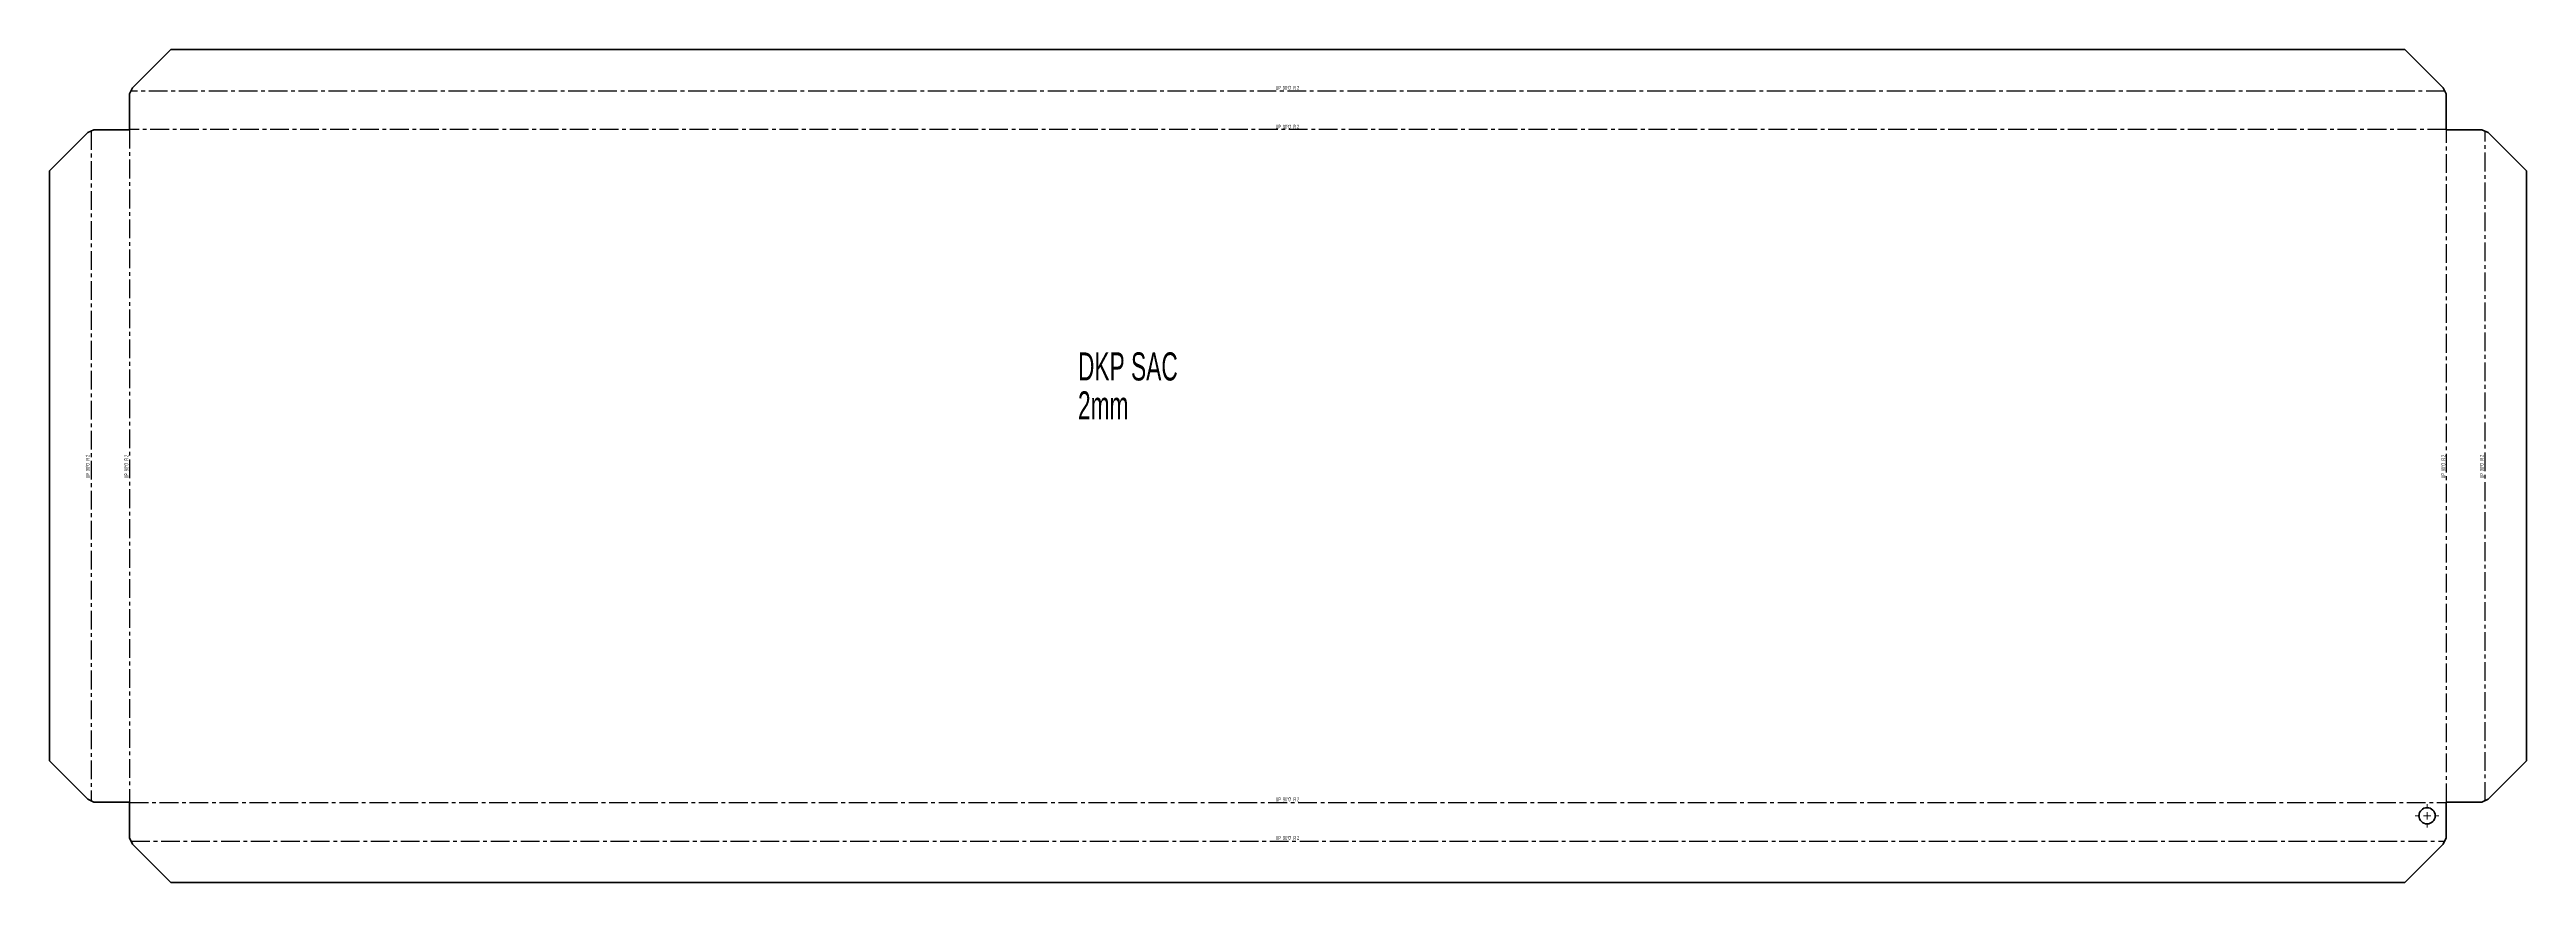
# Model space of a CAD drawing. Header units: millimetres. Extents: x -279 to 1401, y -186 to 379.
import ezdxf

# ---------------------------------------------------------------- set-up
doc = ezdxf.new("R2010")
doc.units = ezdxf.units.MM
doc.linetypes.add('CENTERX2', pattern=[20.32, 12.7, -2.54, 2.54, -2.54])
doc.styles.add('SLDTEXTSTYLE0', font='TXT', dxfattribs={"width": 0.5675})
doc.styles.add('SLDTEXTSTYLE1', font='TXT', dxfattribs={"width": 0.605})

# ---------------------------------------------------------------- blocks, each defined once
blk = doc.blocks.new('SW_NOTE_0')
at = {"color": 0, "linetype": 'Continuous', "lineweight": 0, "char_height": 19.05, "attachment_point": 1, "style": 'SLDTEXTSTYLE1'}
for s, insert in [('DKP SAC', (0, 24.6)), ('2mm', (0, -1.8))]:
    blk.add_mtext(s, dxfattribs=dict(at, insert=insert))
blk = doc.blocks.new('SW_CENTERMARKSYMBOL_0')
at = {"color": 0, "linetype": 'Continuous', "lineweight": 18}
for p, q in [((-5, 0), (-8, 0)), ((0, 0), (-2.5, 0)), ((0, 5), (0, 8)), ((0, 0), (0, 2.5)), ((0, 0), (2.5, 0)), ((0, 0), (0, -2.5)), ((5, 0), (8, 0)), ((0, -5), (0, -8))]:
    blk.add_line(p, q, dxfattribs=at)
blk = doc.blocks.new('SW_CENTERMARKSYMBOL_1')
at = {"color": 0, "linetype": 'Continuous', "lineweight": 18}
for p, q in [((-5, 0), (-8, 0)), ((0, 0), (-2.5, 0)), ((0, 5), (0, 8)), ((0, 0), (0, 2.5)), ((0, 0), (2.5, 0)), ((0, 0), (0, -2.5)), ((5, 0), (8, 0)), ((0, -5), (0, -8))]:
    blk.add_line(p, q, dxfattribs=at)

msp = doc.modelspace()

# ---------------------------------------------------------------- linework, layer by layer
at = {"color": 7, "linetype": 'Continuous', "lineweight": 35}
for p, q in [((-222.3, 352.6), (-196.3, 378.6)), ((1318.7, 378.6), (-196.3, 378.6)), ((1318.7, 378.6), (1344.7, 352.6)), ((-224.3, 348.5), (-222.3, 352.6)), ((-224.3, 324.3), (-224.3, 348.5)), ((1344.7, 352.6), (1346.7, 348.5)), ((1346.7, 324.3), (1346.7, 348.5)), ((-252.6, 322.3), (-278.6, 296.3)), ((-252.6, 322.3), (-248.5, 324.3)), ((-224.3, 324.3), (-248.5, 324.3)), ((1346.7, 324.3), (1370.9, 324.3)), ((1370.9, 324.3), (1375.1, 322.3)), ((1401.1, 296.3), (1375.1, 322.3)), ((-278.6, 296.3), (-278.6, -103.7)), ((1401.1, -103.7), (1401.1, 296.3)), ((-278.6, -103.7), (-252.6, -129.7)), ((1375.1, -129.7), (1401.1, -103.7)), ((-248.5, -131.7), (-252.6, -129.7)), ((-224.3, -131.7), (-248.5, -131.7)), ((-224.3, -131.7), (-224.3, -155.9)), ((1346.7, -131.7), (1370.9, -131.7)), ((1346.7, -131.7), (1346.7, -155.9)), ((1375.1, -129.7), (1370.9, -131.7)), ((-222.3, -160.1), (-224.3, -155.9)), ((-222.3, -160.1), (-196.3, -186.1)), ((1318.7, -186.1), (1344.7, -160.1)), ((1346.7, -155.9), (1344.7, -160.1)), ((-196.3, -186.1), (1318.7, -186.1))]:
    msp.add_line(p, q, dxfattribs=at)
at = {"color": 7, "linetype": 'CENTERX2'}
for p, q in [((1345.7, 350.5), (-223.3, 350.5)), ((-250.5, 323.3), (-250.5, -130.7)), ((-224.4, 324.3), (-224.4, -131.7)), ((1346.7, 324.4), (-224.3, 324.4)), ((1346.8, -131.7), (1346.8, 324.3)), ((1373, -130.7), (1373, 323.3)), ((-224.3, -131.8), (1346.7, -131.8)), ((-223.3, -158), (1345.7, -158))]:
    msp.add_line(p, q, dxfattribs=at)
at = {"color": 7, "linetype": 'Continuous', "lineweight": 35}
msp.add_circle((1333.7, -140.9), 5.5, dxfattribs=at)

# ---------------------------------------------------------------- block references
at = {"color": 7, "linetype": 'Continuous', "lineweight": 0}
msp.add_blockref('SW_NOTE_0', (418.8, 148.7), dxfattribs=at)
at = {"color": 7, "linetype": 'Continuous', "lineweight": 18}
for name in ['SW_CENTERMARKSYMBOL_0', 'SW_CENTERMARKSYMBOL_1']:
    msp.add_blockref(name, (1333.7, -140.9), dxfattribs=at)

# ---------------------------------------------------------------- texts
at = {"color": 7, "linetype": 'Continuous', "lineweight": 0, "char_height": 2.646, "attachment_point": 2, "style": 'SLDTEXTSTYLE0'}
for insert in [(560.8, 354), (560.8, 327.6), (560.8, -128.4), (560.8, -154.6)]:
    msp.add_mtext("UP  90°0'  R 2", dxfattribs=dict(at, insert=insert))
at = {"color": 7, "linetype": 'Continuous', "lineweight": 0, "char_height": 2.646, "attachment_point": 2, "rotation": 90, "style": 'SLDTEXTSTYLE0'}
for insert in [(-254, 95.9), (-227.8, 95.9), (1343.4, 95.9), (1369.5, 95.9)]:
    msp.add_mtext("UP  90°0'  R 2", dxfattribs=dict(at, insert=insert))

doc.saveas('drawing.dxf')
